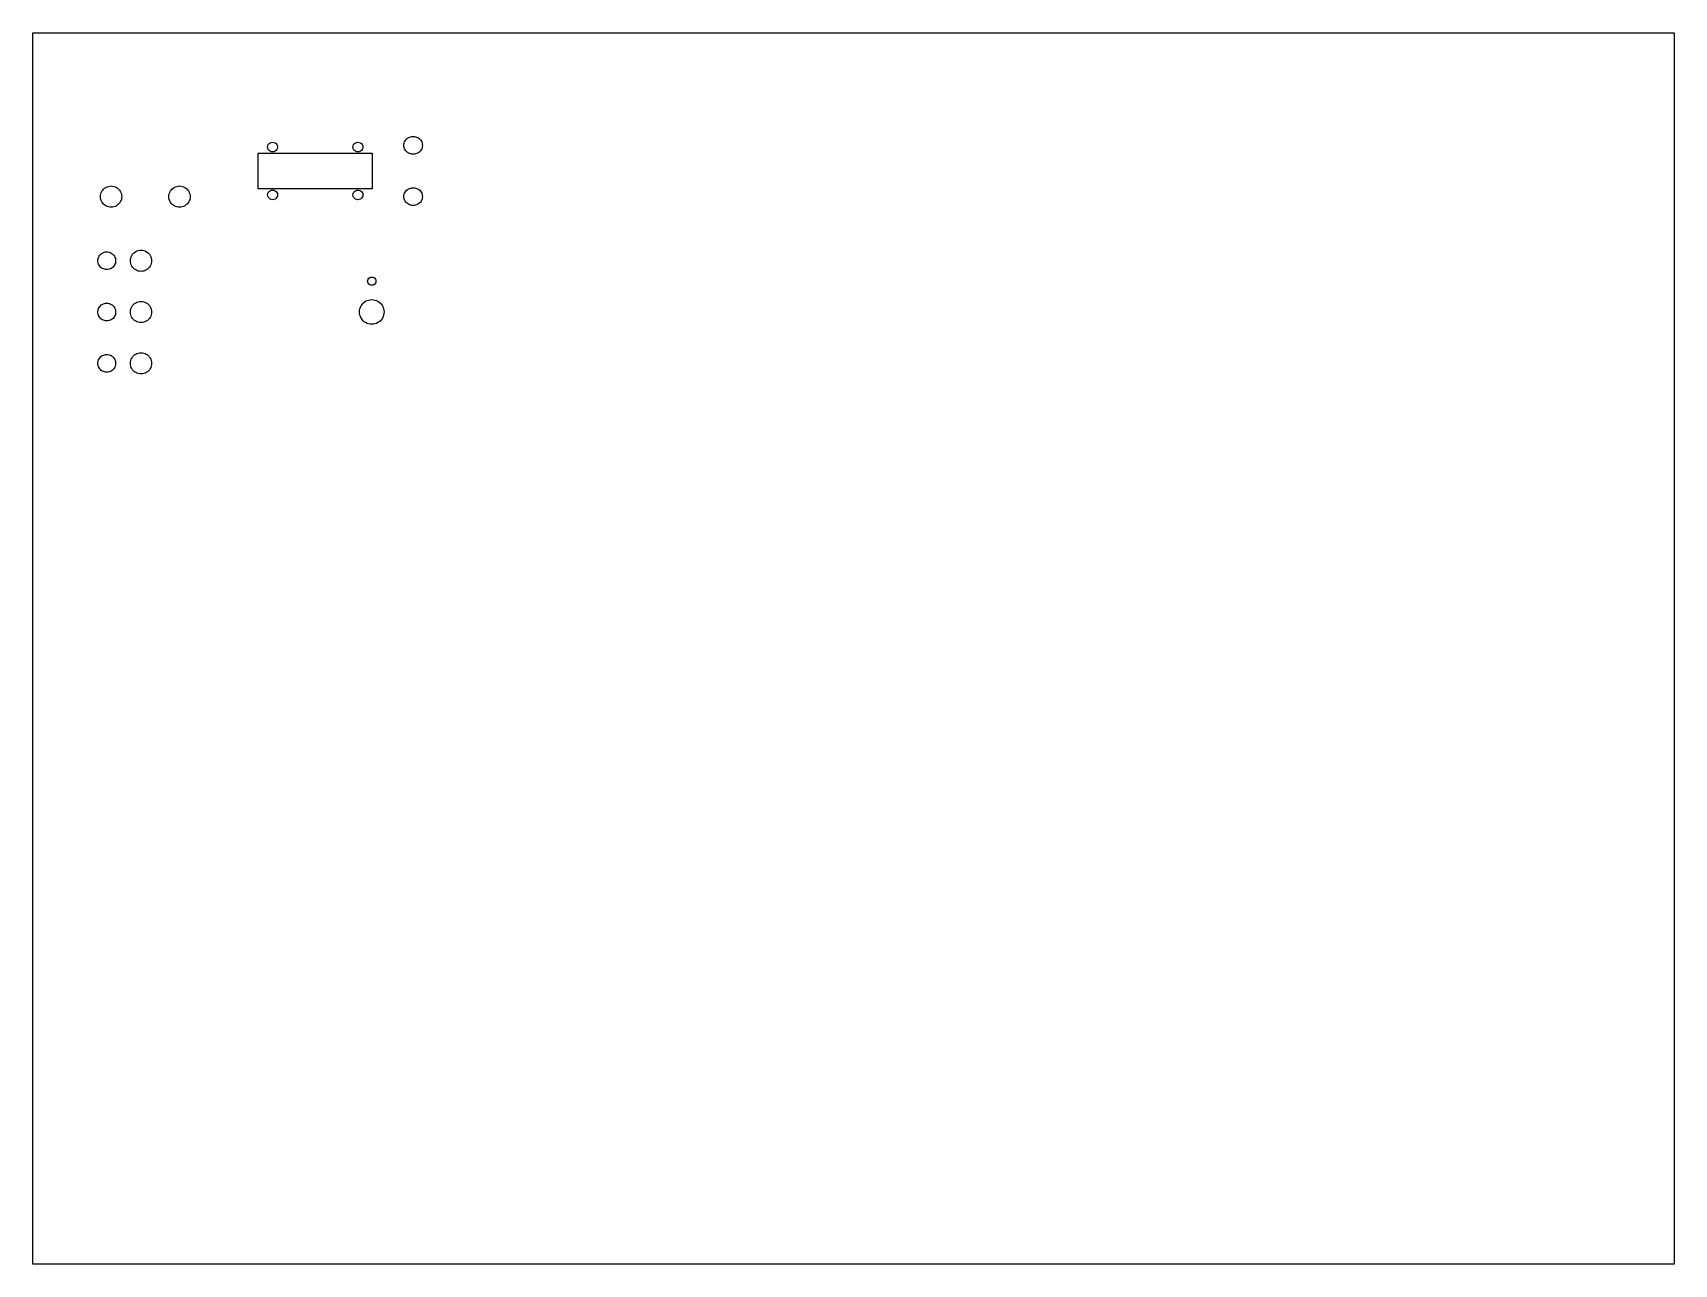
# Model space of a CAD drawing. Extents: x 0 to 17204, y -12875 to 28.
import ezdxf

# ---------------------------------------------------------------- set-up
doc = ezdxf.new("R2010")
doc.units = 0
doc.layers.get('0').update_dxf_attribs({"linetype": 'CONTINUOUS'})

msp = doc.modelspace()

# ---------------------------------------------------------------- linework, layer by layer
at = {"color": 7}
for points in [[(0, 28.222222), (17204.266667, 28.222222), (17204.266667, -12874.977778), (0, -12874.977778), (0, 28.222222)], [(2960.511111, -1605.844444), (2363.611111, -1605.844444), (2363.611111, -1233.028889), (3557.411111, -1233.028889), (3557.411111, -1605.844444), (2960.511111, -1605.844444)]]:
    msp.add_lwpolyline(points, dxfattribs=at)
for points in [[(2460.695556, -1168.4), (2460.695556, -1159.086667), (2462.953333, -1151.184444), (2467.751111, -1143.282222)], [(2460.695556, -1168.4), (2460.695556, -1159.086667), (2462.953333, -1151.184444), (2467.751111, -1143.282222)], [(2467.751111, -1193.517778), (2462.953333, -1185.615556), (2460.695556, -1177.713333), (2460.695556, -1168.4)], [(2467.751111, -1193.517778), (2462.953333, -1185.615556), (2460.695556, -1177.713333), (2460.695556, -1168.4)], [(2467.751111, -1143.282222), (2472.548889, -1135.38), (2478.475556, -1129.453333), (2486.942222, -1124.937778)], [(2467.751111, -1143.282222), (2472.548889, -1135.38), (2478.475556, -1129.453333), (2486.942222, -1124.937778)], [(2486.942222, -1211.862222), (2478.475556, -1207.346667), (2472.548889, -1201.42), (2467.751111, -1193.517778)], [(2486.942222, -1211.862222), (2478.475556, -1207.346667), (2472.548889, -1201.42), (2467.751111, -1193.517778)], [(2486.942222, -1124.937778), (2495.126667, -1120.14), (2503.311111, -1118.164444), (2512.906667, -1118.164444)], [(2486.942222, -1124.937778), (2495.126667, -1120.14), (2503.311111, -1118.164444), (2512.906667, -1118.164444)], [(2512.906667, -1118.164444), (2522.502222, -1118.164444), (2530.686667, -1120.14), (2539.153333, -1124.937778)], [(2512.906667, -1118.164444), (2522.502222, -1118.164444), (2530.686667, -1120.14), (2539.153333, -1124.937778)], [(2539.153333, -1124.937778), (2547.337778, -1129.453333), (2553.264444, -1135.38), (2558.062222, -1143.282222)], [(2539.153333, -1124.937778), (2547.337778, -1129.453333), (2553.264444, -1135.38), (2558.062222, -1143.282222)], [(2558.062222, -1193.517778), (2553.264444, -1201.42), (2547.337778, -1207.346667), (2539.153333, -1211.862222)], [(2558.062222, -1193.517778), (2553.264444, -1201.42), (2547.337778, -1207.346667), (2539.153333, -1211.862222)], [(2558.062222, -1143.282222), (2562.86, -1151.184444), (2565.117778, -1159.086667), (2565.117778, -1168.4)], [(2558.062222, -1143.282222), (2562.86, -1151.184444), (2565.117778, -1159.086667), (2565.117778, -1168.4)], [(2565.117778, -1168.4), (2565.117778, -1177.713333), (2562.86, -1185.615556), (2558.062222, -1193.517778)], [(2565.117778, -1168.4), (2565.117778, -1177.713333), (2562.86, -1185.615556), (2558.062222, -1193.517778)], [(3355.904444, -1168.4), (3355.904444, -1159.086667), (3358.162222, -1151.184444), (3362.96, -1143.282222)], [(3355.904444, -1168.4), (3355.904444, -1159.086667), (3358.162222, -1151.184444), (3362.96, -1143.282222)], [(3362.96, -1193.517778), (3358.162222, -1185.615556), (3355.904444, -1177.713333), (3355.904444, -1168.4)], [(3362.96, -1193.517778), (3358.162222, -1185.615556), (3355.904444, -1177.713333), (3355.904444, -1168.4)], [(3362.96, -1143.282222), (3367.757778, -1135.38), (3373.684444, -1129.453333), (3382.151111, -1124.937778)], [(3362.96, -1143.282222), (3367.757778, -1135.38), (3373.684444, -1129.453333), (3382.151111, -1124.937778)], [(3382.151111, -1211.862222), (3373.684444, -1207.346667), (3367.757778, -1201.42), (3362.96, -1193.517778)], [(3382.151111, -1211.862222), (3373.684444, -1207.346667), (3367.757778, -1201.42), (3362.96, -1193.517778)], [(3382.151111, -1124.937778), (3390.335556, -1120.14), (3398.52, -1118.164444), (3408.115556, -1118.164444)], [(3382.151111, -1124.937778), (3390.335556, -1120.14), (3398.52, -1118.164444), (3408.115556, -1118.164444)], [(3408.115556, -1118.164444), (3417.711111, -1118.164444), (3425.895556, -1120.14), (3434.362222, -1124.937778)], [(3408.115556, -1118.164444), (3417.711111, -1118.164444), (3425.895556, -1120.14), (3434.362222, -1124.937778)], [(3434.362222, -1124.937778), (3442.546667, -1129.453333), (3448.473333, -1135.38), (3453.271111, -1143.282222)], [(3434.362222, -1124.937778), (3442.546667, -1129.453333), (3448.473333, -1135.38), (3453.271111, -1143.282222)], [(3453.271111, -1193.517778), (3448.473333, -1201.42), (3442.546667, -1207.346667), (3434.362222, -1211.862222)], [(3453.271111, -1193.517778), (3448.473333, -1201.42), (3442.546667, -1207.346667), (3434.362222, -1211.862222)], [(3453.271111, -1143.282222), (3458.068889, -1151.184444), (3460.326667, -1159.086667), (3460.326667, -1168.4)], [(3453.271111, -1143.282222), (3458.068889, -1151.184444), (3460.326667, -1159.086667), (3460.326667, -1168.4)], [(3460.326667, -1168.4), (3460.326667, -1177.713333), (3458.068889, -1185.615556), (3453.271111, -1193.517778)], [(3460.326667, -1168.4), (3460.326667, -1177.713333), (3458.068889, -1185.615556), (3453.271111, -1193.517778)], [(3889.304444, -1150.337778), (3889.304444, -1133.122222), (3893.255556, -1118.728889), (3902.286667, -1103.771111)], [(3902.286667, -1196.904444), (3893.255556, -1181.946667), (3889.304444, -1167.553333), (3889.304444, -1150.337778)], [(3902.286667, -1103.771111), (3911.317778, -1088.813333), (3922.324444, -1078.371111), (3937.846667, -1069.622222)], [(3937.846667, -1231.053333), (3922.324444, -1222.304444), (3911.317778, -1211.862222), (3902.286667, -1196.904444)], [(3937.846667, -1069.622222), (3953.368889, -1061.155556), (3968.326667, -1057.204444), (3986.388889, -1057.204444)], [(3986.388889, -1057.204444), (4004.168889, -1057.204444), (4019.126667, -1061.155556), (4034.648889, -1069.622222)], [(4034.648889, -1069.622222), (4050.171111, -1078.371111), (4061.177778, -1088.813333), (4070.208889, -1103.771111)], [(4070.208889, -1196.904444), (4061.177778, -1211.862222), (4050.171111, -1222.304444), (4034.648889, -1231.053333)], [(4070.208889, -1103.771111), (4079.24, -1118.728889), (4083.191111, -1133.122222), (4083.191111, -1150.337778)], [(4083.191111, -1150.337778), (4083.191111, -1167.553333), (4079.24, -1181.946667), (4070.208889, -1196.904444)], [(2512.906667, -1218.635556), (2503.311111, -1218.635556), (2495.126667, -1216.66), (2486.942222, -1211.862222)], [(2512.906667, -1218.635556), (2503.311111, -1218.635556), (2495.126667, -1216.66), (2486.942222, -1211.862222)], [(2539.153333, -1211.862222), (2530.686667, -1216.66), (2522.502222, -1218.635556), (2512.906667, -1218.635556)], [(2539.153333, -1211.862222), (2530.686667, -1216.66), (2522.502222, -1218.635556), (2512.906667, -1218.635556)], [(3408.115556, -1218.635556), (3398.52, -1218.635556), (3390.335556, -1216.66), (3382.151111, -1211.862222)], [(3408.115556, -1218.635556), (3398.52, -1218.635556), (3390.335556, -1216.66), (3382.151111, -1211.862222)], [(3434.362222, -1211.862222), (3425.895556, -1216.66), (3417.711111, -1218.635556), (3408.115556, -1218.635556)], [(3434.362222, -1211.862222), (3425.895556, -1216.66), (3417.711111, -1218.635556), (3408.115556, -1218.635556)], [(3986.388889, -1243.471111), (3968.326667, -1243.471111), (3953.368889, -1239.52), (3937.846667, -1231.053333)], [(4034.648889, -1231.053333), (4019.126667, -1239.52), (4004.168889, -1243.471111), (3986.388889, -1243.471111)], [(709.506667, -1687.971111), (709.506667, -1667.368889), (714.022222, -1649.871111), (724.464444, -1632.373333)], [(724.464444, -1743.286667), (714.022222, -1725.788889), (709.506667, -1708.291111), (709.506667, -1687.971111)], [(724.464444, -1632.373333), (734.624444, -1614.593333), (747.324444, -1601.893333), (765.104444, -1591.733333)], [(765.104444, -1591.733333), (782.602222, -1581.291111), (800.1, -1576.775556), (820.702222, -1576.775556)], [(820.702222, -1576.775556), (841.022222, -1576.775556), (858.52, -1581.291111), (876.017778, -1591.733333)], [(876.017778, -1591.733333), (893.797778, -1601.893333), (906.497778, -1614.593333), (916.657778, -1632.373333)], [(916.657778, -1632.373333), (927.1, -1649.871111), (931.615556, -1667.368889), (931.615556, -1687.971111)], [(931.615556, -1687.971111), (931.615556, -1708.291111), (927.1, -1725.788889), (916.657778, -1743.286667)], [(1426.351111, -1687.971111), (1426.351111, -1667.368889), (1430.866667, -1649.871111), (1441.308889, -1632.373333)], [(1441.308889, -1743.286667), (1430.866667, -1725.788889), (1426.351111, -1708.291111), (1426.351111, -1687.971111)], [(1441.308889, -1632.373333), (1451.468889, -1614.593333), (1464.168889, -1601.893333), (1481.948889, -1591.733333)], [(1481.948889, -1591.733333), (1499.446667, -1581.291111), (1516.944444, -1576.775556), (1537.546667, -1576.775556)], [(1537.546667, -1576.775556), (1557.866667, -1576.775556), (1575.364444, -1581.291111), (1592.862222, -1591.733333)], [(1592.862222, -1591.733333), (1610.642222, -1601.893333), (1623.342222, -1614.593333), (1633.502222, -1632.373333)], [(1633.502222, -1632.373333), (1643.944444, -1649.871111), (1648.46, -1667.368889), (1648.46, -1687.971111)], [(1648.46, -1687.971111), (1648.46, -1708.291111), (1643.944444, -1725.788889), (1633.502222, -1743.286667)], [(2460.695556, -1670.191111), (2460.695556, -1660.877778), (2462.953333, -1652.975556), (2467.751111, -1645.073333)], [(2460.695556, -1670.191111), (2460.695556, -1660.877778), (2462.953333, -1652.975556), (2467.751111, -1645.073333)], [(2467.751111, -1695.308889), (2462.953333, -1687.406667), (2460.695556, -1679.504444), (2460.695556, -1670.191111)], [(2467.751111, -1695.308889), (2462.953333, -1687.406667), (2460.695556, -1679.504444), (2460.695556, -1670.191111)], [(2467.751111, -1645.073333), (2472.548889, -1637.171111), (2478.475556, -1631.244444), (2486.942222, -1626.728889)], [(2467.751111, -1645.073333), (2472.548889, -1637.171111), (2478.475556, -1631.244444), (2486.942222, -1626.728889)], [(2486.942222, -1713.653333), (2478.475556, -1709.137778), (2472.548889, -1703.211111), (2467.751111, -1695.308889)], [(2486.942222, -1713.653333), (2478.475556, -1709.137778), (2472.548889, -1703.211111), (2467.751111, -1695.308889)], [(2486.942222, -1626.728889), (2495.126667, -1621.931111), (2503.311111, -1619.955556), (2512.906667, -1619.955556)], [(2486.942222, -1626.728889), (2495.126667, -1621.931111), (2503.311111, -1619.955556), (2512.906667, -1619.955556)], [(2512.906667, -1720.426667), (2503.311111, -1720.426667), (2495.126667, -1718.451111), (2486.942222, -1713.653333)], [(2512.906667, -1720.426667), (2503.311111, -1720.426667), (2495.126667, -1718.451111), (2486.942222, -1713.653333)], [(2512.906667, -1619.955556), (2522.502222, -1619.955556), (2530.686667, -1621.931111), (2539.153333, -1626.728889)], [(2512.906667, -1619.955556), (2522.502222, -1619.955556), (2530.686667, -1621.931111), (2539.153333, -1626.728889)], [(2539.153333, -1713.653333), (2530.686667, -1718.451111), (2522.502222, -1720.426667), (2512.906667, -1720.426667)], [(2539.153333, -1713.653333), (2530.686667, -1718.451111), (2522.502222, -1720.426667), (2512.906667, -1720.426667)], [(2539.153333, -1626.728889), (2547.337778, -1631.244444), (2553.264444, -1637.171111), (2558.062222, -1645.073333)], [(2539.153333, -1626.728889), (2547.337778, -1631.244444), (2553.264444, -1637.171111), (2558.062222, -1645.073333)], [(2558.062222, -1695.308889), (2553.264444, -1703.211111), (2547.337778, -1709.137778), (2539.153333, -1713.653333)], [(2558.062222, -1695.308889), (2553.264444, -1703.211111), (2547.337778, -1709.137778), (2539.153333, -1713.653333)], [(2558.062222, -1645.073333), (2562.86, -1652.975556), (2565.117778, -1660.877778), (2565.117778, -1670.191111)], [(2558.062222, -1645.073333), (2562.86, -1652.975556), (2565.117778, -1660.877778), (2565.117778, -1670.191111)], [(2565.117778, -1670.191111), (2565.117778, -1679.504444), (2562.86, -1687.406667), (2558.062222, -1695.308889)], [(2565.117778, -1670.191111), (2565.117778, -1679.504444), (2562.86, -1687.406667), (2558.062222, -1695.308889)], [(3355.904444, -1670.191111), (3355.904444, -1660.877778), (3358.162222, -1652.975556), (3362.96, -1645.073333)], [(3355.904444, -1670.191111), (3355.904444, -1660.877778), (3358.162222, -1652.975556), (3362.96, -1645.073333)], [(3362.96, -1695.308889), (3358.162222, -1687.406667), (3355.904444, -1679.504444), (3355.904444, -1670.191111)], [(3362.96, -1695.308889), (3358.162222, -1687.406667), (3355.904444, -1679.504444), (3355.904444, -1670.191111)], [(3362.96, -1645.073333), (3367.757778, -1637.171111), (3373.684444, -1631.244444), (3382.151111, -1626.728889)], [(3362.96, -1645.073333), (3367.757778, -1637.171111), (3373.684444, -1631.244444), (3382.151111, -1626.728889)], [(3382.151111, -1713.653333), (3373.684444, -1709.137778), (3367.757778, -1703.211111), (3362.96, -1695.308889)], [(3382.151111, -1713.653333), (3373.684444, -1709.137778), (3367.757778, -1703.211111), (3362.96, -1695.308889)], [(3382.151111, -1626.728889), (3390.335556, -1621.931111), (3398.52, -1619.955556), (3408.115556, -1619.955556)], [(3382.151111, -1626.728889), (3390.335556, -1621.931111), (3398.52, -1619.955556), (3408.115556, -1619.955556)], [(3408.115556, -1720.426667), (3398.52, -1720.426667), (3390.335556, -1718.451111), (3382.151111, -1713.653333)], [(3408.115556, -1720.426667), (3398.52, -1720.426667), (3390.335556, -1718.451111), (3382.151111, -1713.653333)], [(3408.115556, -1619.955556), (3417.711111, -1619.955556), (3425.895556, -1621.931111), (3434.362222, -1626.728889)], [(3408.115556, -1619.955556), (3417.711111, -1619.955556), (3425.895556, -1621.931111), (3434.362222, -1626.728889)], [(3434.362222, -1713.653333), (3425.895556, -1718.451111), (3417.711111, -1720.426667), (3408.115556, -1720.426667)], [(3434.362222, -1713.653333), (3425.895556, -1718.451111), (3417.711111, -1720.426667), (3408.115556, -1720.426667)], [(3434.362222, -1626.728889), (3442.546667, -1631.244444), (3448.473333, -1637.171111), (3453.271111, -1645.073333)], [(3434.362222, -1626.728889), (3442.546667, -1631.244444), (3448.473333, -1637.171111), (3453.271111, -1645.073333)], [(3453.271111, -1695.308889), (3448.473333, -1703.211111), (3442.546667, -1709.137778), (3434.362222, -1713.653333)], [(3453.271111, -1695.308889), (3448.473333, -1703.211111), (3442.546667, -1709.137778), (3434.362222, -1713.653333)], [(3453.271111, -1645.073333), (3458.068889, -1652.975556), (3460.326667, -1660.877778), (3460.326667, -1670.191111)], [(3453.271111, -1645.073333), (3458.068889, -1652.975556), (3460.326667, -1660.877778), (3460.326667, -1670.191111)], [(3460.326667, -1670.191111), (3460.326667, -1679.504444), (3458.068889, -1687.406667), (3453.271111, -1695.308889)], [(3460.326667, -1670.191111), (3460.326667, -1679.504444), (3458.068889, -1687.406667), (3453.271111, -1695.308889)], [(3889.304444, -1687.971111), (3889.304444, -1670.755556), (3893.255556, -1656.362222), (3902.286667, -1641.404444)], [(3902.286667, -1734.537778), (3893.255556, -1719.58), (3889.304444, -1705.186667), (3889.304444, -1687.971111)], [(3902.286667, -1641.404444), (3911.317778, -1626.446667), (3922.324444, -1616.004444), (3937.846667, -1607.255556)], [(3937.846667, -1607.255556), (3953.368889, -1598.788889), (3968.326667, -1594.837778), (3986.388889, -1594.837778)], [(3986.388889, -1594.837778), (4004.168889, -1594.837778), (4019.126667, -1598.788889), (4034.648889, -1607.255556)], [(4034.648889, -1607.255556), (4050.171111, -1616.004444), (4061.177778, -1626.446667), (4070.208889, -1641.404444)], [(4070.208889, -1641.404444), (4079.24, -1656.362222), (4083.191111, -1670.755556), (4083.191111, -1687.971111)], [(4083.191111, -1687.971111), (4083.191111, -1705.186667), (4079.24, -1719.58), (4070.208889, -1734.537778)], [(765.104444, -1783.926667), (747.324444, -1773.766667), (734.624444, -1761.066667), (724.464444, -1743.286667)], [(820.702222, -1798.884444), (800.1, -1798.884444), (782.602222, -1794.368889), (765.104444, -1783.926667)], [(876.017778, -1783.926667), (858.52, -1794.368889), (841.022222, -1798.884444), (820.702222, -1798.884444)], [(916.657778, -1743.286667), (906.497778, -1761.066667), (893.797778, -1773.766667), (876.017778, -1783.926667)], [(1481.948889, -1783.926667), (1464.168889, -1773.766667), (1451.468889, -1761.066667), (1441.308889, -1743.286667)], [(1537.546667, -1798.884444), (1516.944444, -1798.884444), (1499.446667, -1794.368889), (1481.948889, -1783.926667)], [(1592.862222, -1783.926667), (1575.364444, -1794.368889), (1557.866667, -1798.884444), (1537.546667, -1798.884444)], [(1633.502222, -1743.286667), (1623.342222, -1761.066667), (1610.642222, -1773.766667), (1592.862222, -1783.926667)], [(3937.846667, -1768.686667), (3922.324444, -1759.937778), (3911.317778, -1749.495556), (3902.286667, -1734.537778)], [(3986.388889, -1781.104444), (3968.326667, -1781.104444), (3953.368889, -1777.153333), (3937.846667, -1768.686667)], [(4034.648889, -1768.686667), (4019.126667, -1777.153333), (4004.168889, -1781.104444), (3986.388889, -1781.104444)], [(4070.208889, -1734.537778), (4061.177778, -1749.495556), (4050.171111, -1759.937778), (4034.648889, -1768.686667)], [(681.848889, -2359.942222), (681.848889, -2342.726667), (685.8, -2328.333333), (694.266667, -2313.375556)], [(694.266667, -2406.508889), (685.8, -2391.551111), (681.848889, -2377.157778), (681.848889, -2359.942222)], [(694.266667, -2313.375556), (703.015556, -2298.417778), (713.457778, -2287.975556), (728.415556, -2279.226667)], [(728.415556, -2440.657778), (713.457778, -2431.908889), (703.015556, -2421.466667), (694.266667, -2406.508889)], [(728.415556, -2279.226667), (743.373333, -2270.76), (757.766667, -2266.808889), (774.982222, -2266.808889)], [(774.982222, -2266.808889), (792.197778, -2266.808889), (806.591111, -2270.76), (821.548889, -2279.226667)], [(821.548889, -2279.226667), (836.506667, -2287.975556), (846.948889, -2298.417778), (855.697778, -2313.375556)], [(855.697778, -2406.508889), (846.948889, -2421.466667), (836.506667, -2431.908889), (821.548889, -2440.657778)], [(855.697778, -2313.375556), (864.164444, -2328.333333), (868.115556, -2342.726667), (868.115556, -2359.942222)], [(868.115556, -2359.942222), (868.115556, -2377.157778), (864.164444, -2391.551111), (855.697778, -2406.508889)], [(1023.055556, -2360.224444), (1023.055556, -2339.622222), (1027.571111, -2322.124444), (1038.013333, -2304.626667)], [(1038.013333, -2415.54), (1027.571111, -2398.042222), (1023.055556, -2380.544444), (1023.055556, -2360.224444)], [(1038.013333, -2304.626667), (1048.173333, -2286.846667), (1060.873333, -2274.146667), (1078.653333, -2263.986667)], [(1078.653333, -2263.986667), (1096.151111, -2253.544444), (1113.648889, -2249.028889), (1134.251111, -2249.028889)], [(1134.251111, -2249.028889), (1154.571111, -2249.028889), (1172.068889, -2253.544444), (1189.566667, -2263.986667)], [(1189.566667, -2263.986667), (1207.346667, -2274.146667), (1220.046667, -2286.846667), (1230.206667, -2304.626667)], [(1230.206667, -2304.626667), (1240.648889, -2322.124444), (1245.164444, -2339.622222), (1245.164444, -2360.224444)], [(1245.164444, -2360.224444), (1245.164444, -2380.544444), (1240.648889, -2398.042222), (1230.206667, -2415.54)], [(774.982222, -2453.075556), (757.766667, -2453.075556), (743.373333, -2449.124444), (728.415556, -2440.657778)], [(821.548889, -2440.657778), (806.591111, -2449.124444), (792.197778, -2453.075556), (774.982222, -2453.075556)], [(1078.653333, -2456.18), (1060.873333, -2446.02), (1048.173333, -2433.32), (1038.013333, -2415.54)], [(1134.251111, -2471.137778), (1113.648889, -2471.137778), (1096.151111, -2466.622222), (1078.653333, -2456.18)], [(1189.566667, -2456.18), (1172.068889, -2466.622222), (1154.571111, -2471.137778), (1134.251111, -2471.137778)], [(1230.206667, -2415.54), (1220.046667, -2433.32), (1207.346667, -2446.02), (1189.566667, -2456.18)], [(3509.715556, -2574.431111), (3509.715556, -2566.246667), (3511.408889, -2559.755556), (3515.36, -2552.7)], [(3515.36, -2595.88), (3511.408889, -2588.824444), (3509.715556, -2582.333333), (3509.715556, -2574.431111)], [(3515.36, -2552.7), (3519.311111, -2545.926667), (3524.391111, -2540.846667), (3531.164444, -2536.895556)], [(3531.164444, -2536.895556), (3538.22, -2532.944444), (3544.711111, -2531.251111), (3552.895556, -2531.251111)], [(3552.895556, -2531.251111), (3560.797778, -2531.251111), (3567.288889, -2532.944444), (3574.344444, -2536.895556)], [(3574.344444, -2536.895556), (3581.117778, -2540.846667), (3586.197778, -2545.926667), (3590.148889, -2552.7)], [(3590.148889, -2552.7), (3594.1, -2559.755556), (3595.793333, -2566.246667), (3595.793333, -2574.431111)], [(3595.793333, -2574.431111), (3595.793333, -2582.333333), (3594.1, -2588.824444), (3590.148889, -2595.88)], [(3531.164444, -2611.684444), (3524.391111, -2607.733333), (3519.311111, -2602.653333), (3515.36, -2595.88)], [(3552.895556, -2617.328889), (3544.711111, -2617.328889), (3538.22, -2615.635556), (3531.164444, -2611.684444)], [(3574.344444, -2611.684444), (3567.288889, -2615.635556), (3560.797778, -2617.328889), (3552.895556, -2617.328889)], [(3590.148889, -2595.88), (3586.197778, -2602.653333), (3581.117778, -2607.733333), (3574.344444, -2611.684444)], [(681.848889, -2897.575556), (681.848889, -2880.36), (685.8, -2865.966667), (694.266667, -2851.008889)], [(694.266667, -2944.142222), (685.8, -2929.184444), (681.848889, -2914.791111), (681.848889, -2897.575556)], [(694.266667, -2851.008889), (703.015556, -2836.051111), (713.457778, -2825.608889), (728.415556, -2816.86)], [(728.415556, -2816.86), (743.373333, -2808.393333), (757.766667, -2804.442222), (774.982222, -2804.442222)], [(774.982222, -2804.442222), (792.197778, -2804.442222), (806.591111, -2808.393333), (821.548889, -2816.86)], [(821.548889, -2816.86), (836.506667, -2825.608889), (846.948889, -2836.051111), (855.697778, -2851.008889)], [(855.697778, -2851.008889), (864.164444, -2865.966667), (868.115556, -2880.36), (868.115556, -2897.575556)], [(868.115556, -2897.575556), (868.115556, -2914.791111), (864.164444, -2929.184444), (855.697778, -2944.142222)], [(1023.055556, -2897.857778), (1023.055556, -2877.255556), (1027.571111, -2859.757778), (1038.013333, -2842.26)], [(1038.013333, -2953.173333), (1027.571111, -2935.675556), (1023.055556, -2918.177778), (1023.055556, -2897.857778)], [(1038.013333, -2842.26), (1048.173333, -2824.48), (1060.873333, -2811.78), (1078.653333, -2801.62)], [(1078.653333, -2801.62), (1096.151111, -2791.177778), (1113.648889, -2786.662222), (1134.251111, -2786.662222)], [(1134.251111, -2786.662222), (1154.571111, -2786.662222), (1172.068889, -2791.177778), (1189.566667, -2801.62)], [(1189.566667, -2801.62), (1207.346667, -2811.78), (1220.046667, -2824.48), (1230.206667, -2842.26)], [(1230.206667, -2842.26), (1240.648889, -2859.757778), (1245.164444, -2877.255556), (1245.164444, -2897.857778)], [(1245.164444, -2897.857778), (1245.164444, -2918.177778), (1240.648889, -2935.675556), (1230.206667, -2953.173333)], [(3423.637778, -2896.728889), (3423.637778, -2873.022222), (3429, -2852.702222), (3440.853333, -2832.382222)], [(3440.853333, -2961.357778), (3429, -2940.755556), (3423.637778, -2920.435556), (3423.637778, -2896.728889)], [(3440.853333, -2832.382222), (3452.706667, -2811.78), (3467.664444, -2796.822222), (3488.266667, -2784.968889)], [(3488.266667, -2784.968889), (3508.586667, -2773.115556), (3528.906667, -2767.753333), (3552.613333, -2767.753333)], [(3552.613333, -2767.753333), (3576.32, -2767.753333), (3596.64, -2773.115556), (3617.242222, -2784.968889)], [(3617.242222, -2784.968889), (3637.562222, -2796.822222), (3652.52, -2811.78), (3664.373333, -2832.382222)], [(3664.373333, -2832.382222), (3676.226667, -2852.702222), (3681.588889, -2873.022222), (3681.588889, -2896.728889)], [(3681.588889, -2896.728889), (3681.588889, -2920.435556), (3676.226667, -2940.755556), (3664.373333, -2961.357778)], [(728.415556, -2978.291111), (713.457778, -2969.542222), (703.015556, -2959.1), (694.266667, -2944.142222)], [(774.982222, -2990.708889), (757.766667, -2990.708889), (743.373333, -2986.757778), (728.415556, -2978.291111)], [(821.548889, -2978.291111), (806.591111, -2986.757778), (792.197778, -2990.708889), (774.982222, -2990.708889)], [(855.697778, -2944.142222), (846.948889, -2959.1), (836.506667, -2969.542222), (821.548889, -2978.291111)], [(1078.653333, -2993.813333), (1060.873333, -2983.653333), (1048.173333, -2970.953333), (1038.013333, -2953.173333)], [(1134.251111, -3008.771111), (1113.648889, -3008.771111), (1096.151111, -3004.255556), (1078.653333, -2993.813333)], [(1189.566667, -2993.813333), (1172.068889, -3004.255556), (1154.571111, -3008.771111), (1134.251111, -3008.771111)], [(1230.206667, -2953.173333), (1220.046667, -2970.953333), (1207.346667, -2983.653333), (1189.566667, -2993.813333)], [(3488.266667, -3008.488889), (3467.664444, -2996.635556), (3452.706667, -2981.677778), (3440.853333, -2961.357778)], [(3552.613333, -3025.704444), (3528.906667, -3025.704444), (3508.586667, -3020.342222), (3488.266667, -3008.488889)], [(3617.242222, -3008.488889), (3596.64, -3020.342222), (3576.32, -3025.704444), (3552.613333, -3025.704444)], [(3664.373333, -2961.357778), (3652.52, -2981.677778), (3637.562222, -2996.635556), (3617.242222, -3008.488889)], [(681.848889, -3435.208889), (681.848889, -3417.993333), (685.8, -3403.6), (694.266667, -3388.642222)], [(694.266667, -3481.775556), (685.8, -3466.817778), (681.848889, -3452.424444), (681.848889, -3435.208889)], [(694.266667, -3388.642222), (703.015556, -3373.684444), (713.457778, -3363.242222), (728.415556, -3354.493333)], [(728.415556, -3354.493333), (743.373333, -3346.026667), (757.766667, -3342.075556), (774.982222, -3342.075556)], [(774.982222, -3342.075556), (792.197778, -3342.075556), (806.591111, -3346.026667), (821.548889, -3354.493333)], [(821.548889, -3354.493333), (836.506667, -3363.242222), (846.948889, -3373.684444), (855.697778, -3388.642222)], [(855.697778, -3388.642222), (864.164444, -3403.6), (868.115556, -3417.993333), (868.115556, -3435.208889)], [(868.115556, -3435.208889), (868.115556, -3452.424444), (864.164444, -3466.817778), (855.697778, -3481.775556)], [(1023.055556, -3435.491111), (1023.055556, -3414.888889), (1027.571111, -3397.391111), (1038.013333, -3379.893333)], [(1038.013333, -3490.806667), (1027.571111, -3473.308889), (1023.055556, -3455.811111), (1023.055556, -3435.491111)], [(1038.013333, -3379.893333), (1048.173333, -3362.113333), (1060.873333, -3349.413333), (1078.653333, -3339.253333)], [(1078.653333, -3339.253333), (1096.151111, -3328.811111), (1113.648889, -3324.295556), (1134.251111, -3324.295556)], [(1134.251111, -3324.295556), (1154.571111, -3324.295556), (1172.068889, -3328.811111), (1189.566667, -3339.253333)], [(1189.566667, -3339.253333), (1207.346667, -3349.413333), (1220.046667, -3362.113333), (1230.206667, -3379.893333)], [(1230.206667, -3379.893333), (1240.648889, -3397.391111), (1245.164444, -3414.888889), (1245.164444, -3435.491111)], [(1245.164444, -3435.491111), (1245.164444, -3455.811111), (1240.648889, -3473.308889), (1230.206667, -3490.806667)], [(728.415556, -3515.924444), (713.457778, -3507.175556), (703.015556, -3496.733333), (694.266667, -3481.775556)], [(774.982222, -3528.342222), (757.766667, -3528.342222), (743.373333, -3524.391111), (728.415556, -3515.924444)], [(821.548889, -3515.924444), (806.591111, -3524.391111), (792.197778, -3528.342222), (774.982222, -3528.342222)], [(855.697778, -3481.775556), (846.948889, -3496.733333), (836.506667, -3507.175556), (821.548889, -3515.924444)], [(1078.653333, -3531.446667), (1060.873333, -3521.286667), (1048.173333, -3508.586667), (1038.013333, -3490.806667)], [(1134.251111, -3546.404444), (1113.648889, -3546.404444), (1096.151111, -3541.888889), (1078.653333, -3531.446667)], [(1189.566667, -3531.446667), (1172.068889, -3541.888889), (1154.571111, -3546.404444), (1134.251111, -3546.404444)], [(1230.206667, -3490.806667), (1220.046667, -3508.586667), (1207.346667, -3521.286667), (1189.566667, -3531.446667)]]:
    msp.add_open_spline(points, degree=3, dxfattribs=at)

doc.saveas('drawing.dxf')
